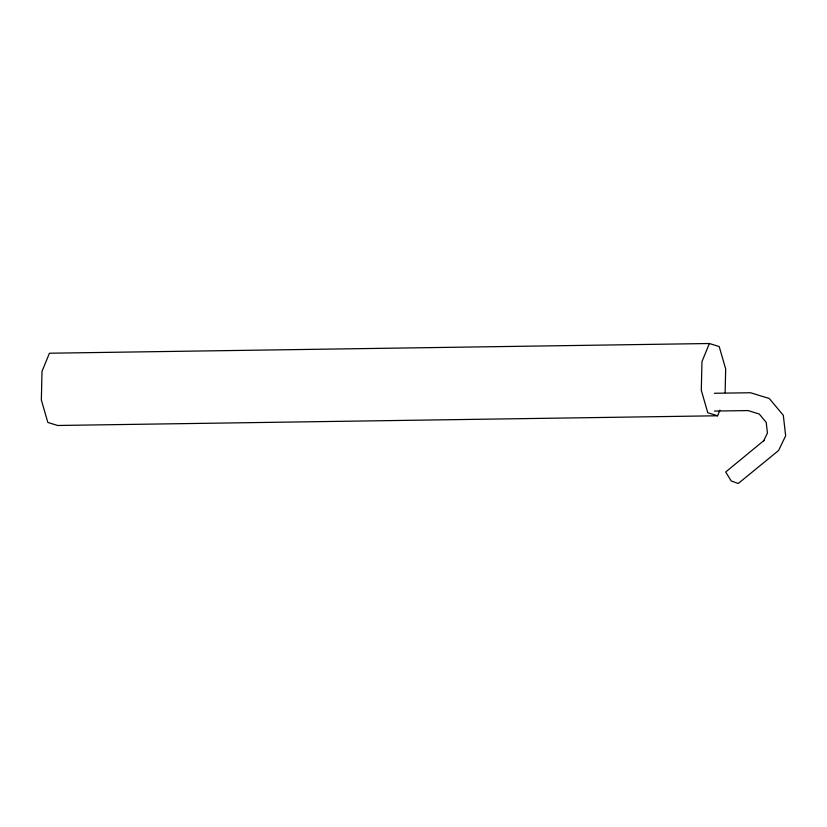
<?xml version="1.0" encoding="UTF-8"?>
<svg xmlns="http://www.w3.org/2000/svg" width="827" height="827" viewBox="0 0 827 827"><rect width="100%" height="100%" fill="white"/><g stroke="black" fill="none" stroke-linecap="round" stroke-linejoin="round"><path stroke-width="1.24" d="M725.134 392.649L725.672 368.956L719.201 346.544L709.37 343.515L49.424 353.222L42.012 371.354L41.35 400.041L47.832 422.452L57.652 425.481L717.609 415.774L719.924 410.109M709.37 343.515L701.958 361.657L701.296 390.334L707.778 412.756L717.609 415.774M763.61 440.987L767.435 433.048L766.216 422.37L759.227 414.007L748.042 410.574L714.456 411.071M764.179 440.315L725.692 472L731.275 481.025L738.273 483.485L778.579 450.508L785.65 435.829L783.314 415.299L769.286 398.5L750.502 392.742L714.352 393.27"/></g></svg>
